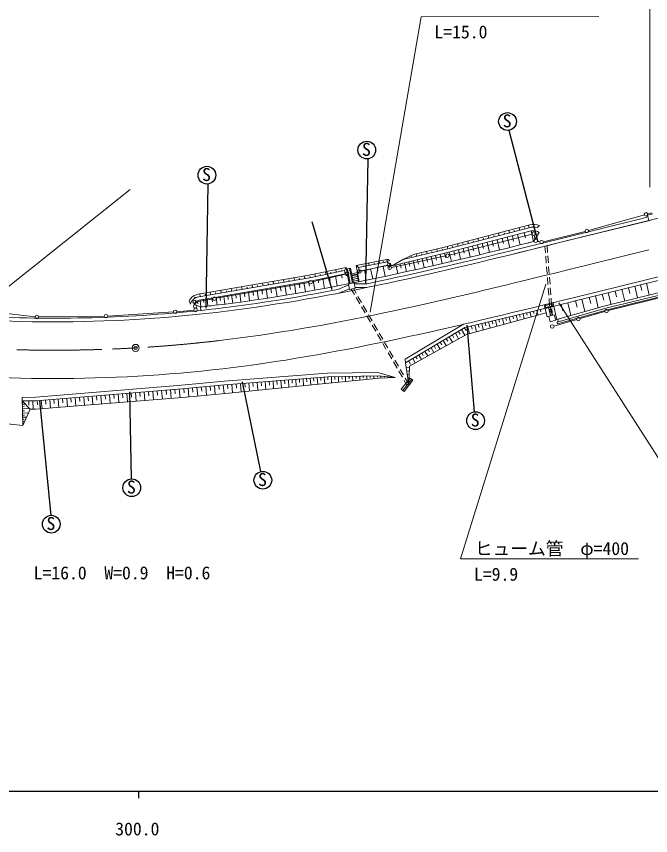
# Model space of a CAD drawing. Units: millimetres, scale not verified. Extents: x 40000 to 680000, y 20000 to 380000.
# Drawn here: x 350776 to 440295, y 198715 to 314302 of the extents above; entities that cross this region are included whole.
import ezdxf
from ezdxf.enums import TextEntityAlignment as Align

# ---------------------------------------------------------------- set-up
doc = ezdxf.new("R2010")
doc.units = ezdxf.units.MM
doc.header["$LTSCALE"] = 1000
doc.header["$PDMODE"] = 32
doc.header["$PDSIZE"] = 500
doc.linetypes.add('CHAIN', pattern=[18.5, 12, -1.5, 3.5, -1.5])
for name, color, linetype, lineweight in [('M-BGD', 7, 'Continuous', 13), ('M-BMK', 2, 'CHAIN', 13), ('M-BMK-ROW', 30, 'Continuous', 13), ('M-BMK-SRVR', 3, 'Continuous', 13), ('M-STR-HTXT', 7, 'Continuous', 13), ('M-STR-STRC', 7, 'Continuous', 13), ('M-TTL-BAND', 7, 'Continuous', 25)]:
    doc.layers.add(name, color=color, linetype=linetype, lineweight=lineweight)
doc.styles.add('ＭＳ ゴシック', font='')
doc.styles.get('ＭＳ ゴシック').set_extended_font_data('MS Gothic')

msp = doc.modelspace()

# ---------------------------------------------------------------- linework, layer by layer
at = {"layer": 'M-BGD'}
for p, q in [((427443, 282377), (513975, 303715)), ((429358, 274609), (530455, 299539)), ((429478, 274124), (530575, 299054)), ((427318, 282882), (438929, 285745)), ((427443, 282377), (440174, 285516)), ((439896, 286019), (438929, 285745)), ((440020, 285514), (439066, 285243)), ((439837, 286257), (440614, 286449)), ((440029, 285480), (439837, 286257)), ((440805, 285672), (440029, 285480)), ((423257, 284874), (411224, 281761)), ((423145, 284473), (411312, 281412)), ((421739, 284481), (421829, 284133)), ((422555, 284320), (422510, 284495)), ((423055, 284819), (423145, 284471)), ((423769, 284565), (423774, 284771)), ((424594, 284774), (424296, 284492)), ((411433, 280927), (423451, 284036)), ((417382, 283354), (417473, 283006)), ((418199, 283193), (418154, 283368)), ((418835, 283730), (418925, 283381)), ((419651, 283569), (419606, 283743)), ((420287, 284105), (420377, 283757)), ((420785, 283346), (420963, 282610)), ((421103, 283945), (421058, 284119)), ((421870, 282056), (421512, 283534)), ((422444, 283775), (422622, 283039)), ((423451, 284036), (423754, 282518)), ((424575, 283830), (423754, 282518)), ((424046, 284038), (423947, 283522)), ((413026, 282227), (413116, 281879)), ((413842, 282066), (413797, 282241)), ((414478, 282603), (414568, 282254)), ((415294, 282442), (415249, 282616)), ((416172, 280681), (415842, 282067)), ((415930, 282978), (416020, 282630)), ((416532, 282246), (416699, 281546)), ((416746, 282818), (416701, 282992)), ((417559, 281011), (417222, 282424)), ((417926, 282606), (418096, 281893)), ((418972, 281349), (418624, 282787)), ((419341, 282972), (419516, 282248)), ((420410, 281699), (420057, 283158)), ((421495, 281964), (423754, 282518)), ((422920, 282313), (423754, 282518)), ((423040, 281827), (427318, 282882)), ((423164, 281322), (427443, 282377)), ((411433, 280927), (403815, 279122)), ((405328, 279989), (411312, 281412)), ((406810, 280715), (411224, 281761)), ((408656, 281152), (408740, 280800)), ((409469, 280974), (409428, 281150)), ((410116, 281498), (410199, 281147)), ((410929, 281321), (410887, 281496)), ((411225, 280877), (411373, 280225)), ((411574, 281851), (411664, 281503)), ((412167, 279726), (411855, 281036)), ((412390, 281691), (412345, 281865)), ((412507, 281204), (412664, 280543)), ((413477, 280038), (413159, 281373)), ((413823, 281545), (413984, 280871)), ((414812, 280356), (414488, 281717)), ((415165, 281892), (415328, 281205)), ((415803, 280585), (417225, 280926)), ((417225, 280926), (418648, 281270)), ((418648, 281270), (420071, 281616)), ((418766, 280784), (420190, 281130)), ((420071, 281616), (421495, 281964)), ((420190, 281130), (423040, 281827)), ((420313, 280625), (423164, 281322)), ((425378, 281868), (425449, 280957)), ((425673, 281940), (425746, 281002)), ((403055, 280005), (398723, 279147)), ((402037, 279437), (401976, 279792)), ((402625, 279553), (402593, 279739)), ((403125, 279652), (403055, 280005)), ((403125, 279652), (403221, 279834)), ((405328, 279989), (403815, 279122)), ((405328, 279989), (406810, 280715)), ((406545, 280271), (406504, 280447)), ((407062, 278566), (406777, 279824)), ((407192, 280796), (407275, 280445)), ((407405, 279972), (407548, 279340)), ((408005, 280618), (407963, 280794)), ((408320, 278851), (408032, 280121)), ((408666, 280271), (408810, 279633)), ((409590, 279139), (409299, 280421)), ((409939, 280573), (410085, 279928)), ((410873, 279429), (410579, 280724)), ((411540, 279578), (412961, 279910)), ((412961, 279910), (414382, 280246)), ((413075, 279424), (414497, 279760)), ((414382, 280246), (415803, 280585)), ((414497, 279760), (415920, 280099)), ((415920, 280099), (417343, 280440)), ((416041, 279593), (417464, 279935)), ((417343, 280440), (418766, 280784)), ((417464, 279935), (418888, 280279)), ((418888, 280279), (420313, 280625)), ((425487, 280458), (425565, 279461)), ((425785, 280504), (425862, 279507)), ((397301, 278861), (392067, 277771)), ((397078, 278446), (397301, 278861)), ((397301, 278861), (397754, 276586)), ((397344, 278645), (397932, 278763)), ((397491, 278675), (397901, 276615)), ((397785, 278733), (398195, 276674)), ((397932, 278763), (398342, 276704)), ((398723, 279147), (399175, 276872)), ((399093, 278853), (398723, 279147)), ((403125, 279652), (399087, 278852)), ((399087, 278852), (399185, 278362)), ((403609, 279239), (399185, 278362)), ((399829, 278999), (399802, 279157)), ((400565, 279145), (400504, 279500)), ((401068, 277281), (400769, 278676)), ((401301, 279291), (401271, 279463)), ((401681, 278856), (401783, 278378)), ((402842, 277633), (402542, 279027)), ((403125, 279652), (403609, 279239)), ((403349, 279187), (403434, 278790)), ((403609, 279239), (403815, 279122)), ((404595, 278022), (404333, 279244)), ((404941, 279388), (405073, 278771)), ((405817, 278285), (405549, 279533)), ((405859, 278287), (407279, 278604)), ((406156, 279676), (406298, 279051)), ((407279, 278604), (408699, 278924)), ((408699, 278924), (410119, 279249)), ((408810, 278437), (410231, 278762)), ((410119, 279249), (411540, 279578)), ((410231, 278762), (411653, 279091)), ((410348, 278255), (411771, 278584)), ((411653, 279091), (413075, 279424)), ((411771, 278584), (413194, 278917)), ((413194, 278917), (414617, 279254)), ((414617, 279254), (416041, 279593)), ((425604, 278963), (425681, 277966)), ((425901, 279008), (425978, 278011)), ((376446, 275103), (392108, 277779)), ((376506, 274748), (392168, 277424)), ((389963, 277412), (390024, 277058)), ((391442, 277665), (391502, 277310)), ((397078, 278446), (392140, 277419)), ((392242, 277437), (392211, 277614)), ((397175, 277956), (392242, 276929)), ((392915, 277948), (392976, 277593)), ((393710, 277746), (393676, 277950)), ((394385, 278254), (394445, 277899)), ((394966, 277496), (395046, 277023)), ((395180, 278052), (395154, 278202)), ((396069, 276265), (395831, 277676)), ((395915, 278204), (395854, 278560)), ((396619, 278535), (396649, 278357)), ((396662, 277849), (396742, 277376)), ((397078, 278446), (397175, 277956)), ((397175, 277956), (397528, 277722)), ((398084, 277998), (398917, 278167)), ((398123, 277802), (398956, 277971)), ((398147, 277684), (398879, 277833)), ((398196, 277439), (398929, 277588)), ((399077, 276853), (398858, 277951)), ((399185, 278362), (398956, 277971)), ((399898, 278503), (400001, 278025)), ((401599, 277369), (403019, 277670)), ((403019, 277670), (404439, 277976)), ((403123, 277181), (404545, 277488)), ((404439, 277976), (405859, 278287)), ((404545, 277488), (405967, 277799)), ((405967, 277799), (407388, 278116)), ((406079, 277291), (407502, 277608)), ((407388, 278116), (408810, 278437)), ((407502, 277608), (408925, 277930)), ((408925, 277930), (410348, 278255)), ((425720, 277467), (425797, 276470)), ((426017, 277513), (426095, 276516)), ((376590, 274255), (392252, 276931)), ((384049, 276402), (384109, 276047)), ((384849, 276173), (384818, 276351)), ((385527, 276654), (385588, 276300)), ((386327, 276426), (386297, 276603)), ((387006, 276907), (387067, 276553)), ((387806, 276679), (387776, 276856)), ((388484, 277160), (388545, 276805)), ((388903, 274974), (388676, 276320)), ((389284, 276931), (389254, 277109)), ((389348, 276435), (389460, 275766)), ((390239, 275198), (390012, 276548)), ((390684, 276663), (390797, 275993)), ((390763, 277184), (390733, 277361)), ((391577, 275429), (391350, 276777)), ((392024, 276892), (392137, 276221)), ((392915, 275668), (392687, 277022)), ((393355, 277161), (393433, 276700)), ((394250, 275913), (394017, 277299)), ((395917, 276227), (397337, 276503)), ((397688, 276404), (396150, 275762)), ((397337, 276503), (398758, 276786)), ((397655, 276566), (398440, 276722)), ((397655, 276566), (397811, 275782)), ((398150, 276665), (400600, 277162)), ((398244, 277194), (398978, 277343)), ((398293, 276949), (399028, 277098)), ((398440, 276722), (398596, 275938)), ((398472, 276560), (400127, 276554)), ((400127, 276554), (400279, 276585)), ((400178, 277074), (401599, 277369)), ((400279, 276585), (401701, 276880)), ((400384, 276075), (401808, 276371)), ((401701, 276880), (403123, 277181)), ((401808, 276371), (403232, 276673)), ((403232, 276673), (404655, 276979)), ((404655, 276979), (406079, 277291)), ((433892, 273454), (445551, 276326)), ((438873, 276441), (439077, 275611)), ((439702, 276645), (440111, 274986)), ((376713, 274783), (376652, 275138)), ((378135, 275391), (378195, 275036)), ((378934, 275163), (378904, 275340)), ((379613, 275643), (379674, 275289)), ((380413, 275415), (380383, 275592)), ((381092, 275896), (381152, 275542)), ((381737, 275135), (381815, 274541)), ((381892, 275668), (381861, 275845)), ((382474, 274007), (382312, 275236)), ((382570, 276149), (382631, 275794)), ((382918, 275337), (383000, 274720)), ((383370, 275921), (383340, 276098)), ((383683, 274175), (383516, 275441)), ((384145, 275546), (384230, 274906)), ((384937, 274355), (384766, 275655)), ((385418, 275764), (385506, 275104)), ((386237, 274551), (386015, 275868)), ((386684, 275980), (386796, 275314)), ((387569, 274758), (387344, 276095)), ((388014, 276207), (388127, 275540)), ((388809, 274959), (390231, 275197)), ((390231, 275197), (391653, 275443)), ((391653, 275443), (393075, 275697)), ((391740, 274950), (393164, 275205)), ((393075, 275697), (394496, 275958)), ((393164, 275205), (394588, 275467)), ((394496, 275958), (395917, 276227)), ((394588, 275467), (396150, 275762)), ((394683, 274956), (396109, 275225)), ((396109, 275225), (396304, 275263)), ((397791, 275884), (396304, 275263)), ((397811, 275782), (398596, 275938)), ((398492, 275062), (398048, 275829)), ((398741, 275231), (398359, 275891)), ((398576, 276040), (400178, 276034)), ((400178, 276034), (400384, 276075)), ((425836, 275972), (425913, 274975)), ((426133, 276017), (426211, 275020)), ((433475, 275110), (433681, 274277)), ((433976, 273114), (445635, 275986)), ((434036, 272872), (445695, 275744)), ((434311, 275316), (434720, 273658)), ((435286, 275556), (435490, 274727)), ((436248, 275793), (436656, 274135)), ((437152, 276016), (437357, 275187)), ((438043, 276236), (438452, 274578)), ((375341, 273677), (375158, 274184)), ((376019, 274571), (375897, 274703)), ((376429, 273798), (376222, 274109)), ((376801, 273318), (376703, 274275)), ((377183, 274357), (377227, 273936)), ((377456, 274910), (377426, 275087)), ((377795, 273426), (377691, 274446)), ((378386, 274562), (378440, 274035)), ((379102, 273577), (378959, 274663)), ((379501, 274753), (379574, 274202)), ((380186, 273709), (380035, 274847)), ((380598, 274940), (380674, 274368)), ((381309, 273852), (381153, 275037)), ((381695, 273902), (383118, 274094)), ((383118, 274094), (384542, 274297)), ((384542, 274297), (385964, 274508)), ((384613, 273802), (386040, 274014)), ((385964, 274508), (387387, 274729)), ((386040, 274014), (387465, 274235)), ((387387, 274729), (388809, 274959)), ((387465, 274235), (388890, 274465)), ((387547, 273722), (388975, 273952)), ((388890, 274465), (390315, 274704)), ((388975, 273952), (390403, 274191)), ((390315, 274704), (391740, 274950)), ((390403, 274191), (391830, 274438)), ((391830, 274438), (393257, 274693)), ((393257, 274693), (394683, 274956)), ((399243, 273764), (398742, 274629)), ((399492, 273933), (398991, 274799)), ((424206, 272820), (429745, 274190)), ((425952, 274476), (426029, 273479)), ((426249, 274522), (426327, 273525)), ((429693, 274177), (429910, 273296)), ((430588, 274398), (431015, 272667)), ((431628, 274654), (431838, 273804)), ((432494, 274868), (432906, 273196)), ((375859, 273656), (376752, 273313)), ((376752, 273313), (376804, 272815)), ((378836, 273546), (380271, 273719)), ((378896, 273049), (380333, 273223)), ((380271, 273719), (381695, 273902)), ((380333, 273223), (381760, 273406)), ((380397, 272707), (381828, 272891)), ((381760, 273406), (383187, 273599)), ((381828, 272891), (383258, 273084)), ((383187, 273599), (384613, 273802)), ((383258, 273084), (384688, 273287)), ((384688, 273287), (386118, 273500)), ((386118, 273500), (387547, 273722)), ((399994, 272465), (399493, 273331)), ((400243, 272634), (399742, 273500)), ((424206, 272820), (414061, 270390)), ((424206, 272820), (425546, 273152)), ((424232, 272827), (424393, 272178)), ((424718, 272947), (424797, 272628)), ((425257, 273599), (426519, 273910)), ((425389, 273065), (425257, 273599)), ((426651, 273376), (425389, 273065)), ((425705, 271907), (425418, 273072)), ((425439, 273489), (426409, 273729)), ((425498, 273246), (425439, 273489)), ((426469, 273486), (425498, 273246)), ((426186, 272045), (425867, 273337)), ((426068, 272981), (426142, 272032)), ((426417, 272111), (426100, 273395)), ((426366, 273026), (426436, 272117)), ((426409, 273729), (426469, 273486)), ((426519, 273910), (426651, 273376)), ((427076, 271526), (426622, 273369)), ((426885, 271472), (433892, 273454)), ((427092, 271167), (433976, 273114)), ((427160, 270927), (434036, 272872)), ((427681, 273680), (427907, 272769)), ((428608, 273909), (429051, 272118)), ((378959, 272533), (380397, 272707)), ((400745, 271167), (400244, 272032)), ((400994, 271336), (400493, 272202)), ((414299, 269438), (425560, 272494)), ((419370, 271662), (419560, 270866)), ((419856, 271778), (419950, 271388)), ((420342, 271895), (420526, 271128)), ((420829, 272011), (420919, 271635)), ((421315, 272128), (421492, 271390)), ((421801, 272244), (421888, 271883)), ((422287, 272361), (422457, 271652)), ((422774, 272477), (422857, 272130)), ((423260, 272594), (423423, 271914)), ((423746, 272710), (423826, 272378)), ((425705, 271907), (426681, 272187)), ((426132, 271197), (425912, 271966)), ((426681, 272187), (426901, 271418)), ((401496, 269868), (400995, 270734)), ((401745, 270038), (401244, 270903)), ((413875, 270861), (405639, 265940)), ((414508, 270497), (414733, 269556)), ((414994, 270613), (415105, 270150)), ((415480, 270730), (415698, 269818)), ((415966, 270846), (416074, 270398)), ((416452, 270963), (416664, 270080)), ((416939, 271079), (417043, 270645)), ((417425, 271196), (417629, 270342)), ((417911, 271312), (418012, 270893)), ((418397, 271429), (418595, 270604)), ((418884, 271545), (418981, 271140)), ((426901, 271418), (426132, 271197)), ((427092, 271167), (427160, 270927)), ((427198, 271197), (427252, 271576)), ((402247, 268570), (401746, 269435)), ((402496, 268739), (401995, 269605)), ((414061, 270390), (405717, 265404)), ((406266, 264963), (414299, 269438)), ((412309, 269343), (412536, 268963)), ((412738, 269599), (413200, 268826)), ((413168, 269856), (413402, 269463)), ((413597, 270112), (414074, 269313)), ((414026, 270369), (414269, 269961)), ((403198, 267524), (402746, 268306)), ((410592, 268317), (410804, 267963)), ((411021, 268573), (411452, 267852)), ((411451, 268830), (411670, 268463)), ((411880, 269086), (412326, 268339)), ((402943, 267367), (402497, 268137)), ((403949, 266226), (403449, 267091)), ((408446, 267035), (408830, 266392)), ((408875, 267291), (409071, 266963)), ((409305, 267547), (409704, 266878)), ((409734, 267804), (409938, 267463)), ((410163, 268060), (410578, 267365)), ((403749, 265973), (403248, 266838)), ((405639, 265940), (405717, 265404)), ((406729, 266009), (407082, 265418)), ((407159, 266265), (407339, 265963)), ((407588, 266522), (407956, 265905)), ((408017, 266778), (408205, 266463)), ((404500, 264674), (403999, 265540)), ((404700, 264927), (404200, 265793)), ((405717, 265404), (406180, 262256)), ((405816, 264729), (406242, 264792)), ((406145, 265660), (406408, 265220)), ((406266, 264963), (406180, 262256)), ((394624, 263954), (380104, 262834)), ((401804, 264079), (394624, 263954)), ((394714, 263462), (401899, 263588)), ((399230, 263541), (399240, 262967)), ((399730, 263550), (399734, 263283)), ((400230, 263559), (400238, 263065)), ((400729, 263568), (400733, 263341)), ((401229, 263576), (401237, 263164)), ((401729, 263585), (401732, 263405)), ((404242, 263369), (401804, 264079)), ((404242, 263369), (401899, 263588)), ((402228, 263557), (402199, 263249)), ((405251, 263376), (404750, 264242)), ((405403, 263712), (404951, 264495)), ((405889, 264235), (406245, 264287)), ((405962, 263740), (406095, 263760)), ((380104, 262834), (374087, 262268)), ((380162, 262338), (394714, 263462)), ((394883, 262538), (380306, 261113)), ((381200, 262418), (381294, 261210)), ((381804, 262465), (381851, 261867)), ((382409, 262511), (382500, 261328)), ((383000, 262557), (383046, 261971)), ((383592, 262603), (383682, 261443)), ((384172, 262648), (384217, 262074)), ((384752, 262692), (384840, 261556)), ((385320, 262736), (385364, 262174)), ((385888, 262780), (385974, 261667)), ((386445, 262823), (386488, 262272)), ((387002, 262866), (387086, 261776)), ((387547, 262908), (387589, 262369)), ((388092, 262951), (388175, 261882)), ((388626, 262992), (388667, 262463)), ((389161, 263033), (389242, 261986)), ((389684, 263074), (389724, 262556)), ((390207, 263114), (390287, 262089)), ((390720, 263154), (390759, 262646)), ((391233, 263193), (391311, 262189)), ((391735, 263232), (391774, 262735)), ((392238, 263271), (392314, 262287)), ((392736, 263310), (392774, 262822)), ((393235, 263348), (393309, 262384)), ((393733, 263387), (393770, 262910)), ((394232, 263425), (394305, 262481)), ((394730, 263463), (394738, 263001)), ((401967, 263236), (394883, 262538)), ((395230, 263471), (395246, 262573)), ((395730, 263480), (395738, 263051)), ((396230, 263489), (396244, 262672)), ((396730, 263498), (396737, 263109)), ((397230, 263506), (397243, 262770)), ((397730, 263515), (397736, 263167)), ((398230, 263524), (398241, 262869)), ((398730, 263533), (398735, 263225)), ((404242, 263369), (401967, 263236)), ((402726, 263511), (402715, 263395)), ((403223, 263464), (403209, 263308)), ((403721, 263417), (403718, 263378)), ((404219, 263371), (404219, 263367)), ((406341, 263279), (405104, 261712)), ((406576, 263093), (405337, 261523)), ((406733, 262969), (405494, 261399)), ((405906, 262244), (405501, 262943)), ((406106, 262497), (405653, 263280)), ((406034, 263245), (406212, 263271)), ((406733, 262969), (406341, 263279)), ((353521, 260076), (374131, 261770)), ((374087, 262268), (353527, 260576)), ((367581, 261232), (367682, 260002)), ((368196, 261282), (368247, 260666)), ((368811, 261333), (368912, 260099)), ((369428, 261383), (369479, 260766)), ((370045, 261434), (370146, 260197)), ((370663, 261485), (370714, 260865)), ((371282, 261536), (371384, 260295)), ((371902, 261587), (371953, 260965)), ((372523, 261638), (372625, 260393)), ((373145, 261689), (373197, 261066)), ((373768, 261740), (373870, 260492)), ((374131, 261770), (380162, 262338)), ((374392, 261795), (374450, 261172)), ((375015, 261853), (375133, 260608)), ((375638, 261912), (375697, 261290)), ((376261, 261971), (376378, 260730)), ((376881, 262029), (376940, 261410)), ((377502, 262087), (377618, 260851)), ((378120, 262146), (378178, 261528)), ((378738, 262204), (378854, 260971)), ((379355, 262262), (379412, 261647)), ((379971, 262320), (380086, 261092)), ((380585, 262370), (380632, 261761)), ((405494, 261399), (405104, 261712)), ((353527, 260576), (351581, 260537)), ((351683, 256564), (351581, 260537)), ((351593, 260038), (353521, 260076)), ((374240, 260521), (353506, 258880)), ((353704, 260091), (353753, 259497)), ((354297, 260139), (354395, 258950)), ((354892, 260188), (354941, 259593)), ((355487, 260237), (355585, 259044)), ((356083, 260286), (356132, 259689)), ((356680, 260335), (356778, 259139)), ((356935, 260869), (356945, 260880)), ((357278, 260384), (357327, 259785)), ((357876, 260434), (357975, 259233)), ((358476, 260483), (358526, 259882)), ((359076, 260532), (359175, 259328)), ((359678, 260582), (359728, 259979)), ((360280, 260631), (360380, 259424)), ((360884, 260681), (360934, 260076)), ((361488, 260731), (361588, 259519)), ((362094, 260780), (362143, 260174)), ((362699, 260830), (362799, 259615)), ((363307, 260880), (363357, 260272)), ((363914, 260930), (364014, 259711)), ((364523, 260980), (364574, 260370)), ((365133, 261030), (365233, 259808)), ((365744, 261081), (365794, 260468)), ((366355, 261131), (366456, 259905)), ((366968, 261181), (367019, 260567)), ((380306, 261113), (374240, 260521)), ((352737, 258875), (351593, 260038)), ((351685, 259831), (351599, 259828)), ((352050, 259583), (351605, 259571)), ((351938, 259286), (351613, 259277)), ((352599, 258963), (351622, 258937)), ((352523, 260056), (352534, 259465)), ((353110, 260067), (353133, 258877)), ((351945, 258670), (351629, 258662)), ((352513, 258363), (351637, 258341)), ((351933, 258045), (351645, 258038)), ((352723, 258889), (351683, 256564)), ((353506, 258880), (352737, 258875)), ((345341, 257268), (351683, 256564)), ((352198, 257749), (351653, 257735)), ((351883, 257456), (351660, 257450)), ((351920, 257108), (351669, 257101))]:
    msp.add_line(p, q, dxfattribs=at)
at = {"layer": 'M-BGD', "lineweight": 25}
for p, q in [((420273, 298232), (424398, 282471)), ((400375, 294205), (400065, 276675)), ((377805, 290656), (377495, 273126)), ((392475, 285355), (395321, 275764)), ((414360, 270741), (415399, 258497)), ((382634, 262721), (385244, 250071)), ((366732, 261329), (366989, 249050)), ((354054, 260119), (355618, 243903))]:
    msp.add_line(p, q, dxfattribs=at)
at = {"layer": 'M-BGD'}
for points in [[(378959, 272533), (380397, 272707), (381828, 272891), (383258, 273084), (384688, 273287), (386118, 273500), (387547, 273722), (388975, 273952), (390403, 274191), (391830, 274438), (393257, 274693), (394683, 274956), (396109, 275225), (397534, 275502), (398959, 275786), (400384, 276075), (401808, 276371), (403232, 276673), (404655, 276979), (406079, 277291), (407502, 277608), (408925, 277930), (410348, 278255), (411771, 278584), (413194, 278917), (414617, 279254), (416041, 279593), (417464, 279935), (418888, 280279), (420313, 280625), (421737, 280973), (423163, 281323), (424589, 281673), (426015, 282025), (427443, 282377)], [(413880, 270862), (415025, 271130), (416464, 271470), (417902, 271812), (419338, 272157), (420773, 272504), (422207, 272853), (423639, 273203), (425070, 273553), (426501, 273905), (427930, 274257), (429358, 274609)], [(379905, 264589), (381387, 264768), (382873, 264959), (384358, 265160), (385840, 265370), (387319, 265591), (388797, 265820), (390272, 266058), (391745, 266304), (393216, 266559), (394685, 266822), (396151, 267091), (397615, 267369), (399077, 267652), (400537, 267943), (401994, 268239), (403450, 268541), (404903, 268849), (406355, 269162), (407804, 269480), (409252, 269802), (410698, 270128), (412142, 270459), (413584, 270793), (413880, 270862)]]:
    msp.add_lwpolyline(points, dxfattribs=at)
at = {"layer": 'M-BGD', "lineweight": 25}
for centre in [(420097, 299469), (400236, 295447), (377666, 291899), (415584, 257261), (385562, 248862), (367061, 247802), (355704, 242656)]:
    msp.add_circle(centre, 1250, dxfattribs=at)
at = {"layer": 'M-BGD'}
for centre, radius, start, end in [((423754, 282518), 2048, 74.63957, 107.30538), ((423754, 282518), 2408, 69.58427, 101.9093), ((423754, 282518), 1548, 57.94841, 101.30086), ((403125, 279652), 360, 29.86875, 101.21207), ((376752, 273313), 1817, 99.69532, 151.32298), ((376752, 273313), 1457, 99.69532, 165.52541), ((376752, 273313), 957, 99.69532, 158.95298), ((356131, 467199), 195480, 267.05534, 276.68832), ((356131, 467199), 194980, 276.07076, 276.68832), ((356131, 467199), 196000, 263.18342, 276.68832), ((356131, 467199), 204000, 263.17925, 276.69249)]:
    msp.add_arc(centre, radius, start, end, dxfattribs=at)
at = {"layer": 'M-BMK'}
msp.add_line((428400, 278493), (529497, 303423), dxfattribs=at)
msp.add_lwpolyline([(379432, 268561), (380892, 268738), (382351, 268925), (383808, 269122), (385264, 269329), (386719, 269545), (388172, 269771), (389624, 270005), (391074, 270248), (392523, 270499), (393971, 270757), (395417, 271024), (396862, 271297), (398306, 271577), (399748, 271864), (401189, 272157), (402629, 272456), (404068, 272761), (405505, 273071), (406942, 273386), (408377, 273705), (409811, 274029), (411245, 274357), (412678, 274689), (414110, 275024), (415541, 275362), (416971, 275703), (418401, 276046), (419831, 276392), (421260, 276739), (422688, 277088), (424117, 277438), (425545, 277789), (426973, 278141), (428400, 278493)], dxfattribs=at)
msp.add_arc((356131, 467199), 200000, 263.1813, 276.69044, dxfattribs=at)
at = {"layer": 'M-BMK-ROW'}
for p, q in [((431528, 284084), (439413, 286310)), ((439896, 286438), (440478, 286581)), ((423576, 283582), (411864, 280609)), ((424014, 282874), (423880, 283402)), ((425169, 282508), (431045, 283956)), ((424320, 282579), (424682, 282501)), ((411377, 280496), (403716, 278884)), ((403138, 279194), (399438, 278360)), ((392542, 276853), (397230, 277913)), ((378983, 274524), (392051, 276755)), ((434314, 272784), (445480, 275538)), ((376187, 274045), (378490, 274439)), ((373429, 272639), (375807, 272865)), ((375978, 273645), (375966, 273754)), ((349448, 272366), (353420, 271914)), ((353919, 271889), (363183, 272003)), ((363683, 272022), (372930, 272600)), ((430342, 271660), (433831, 272656)), ((426650, 270612), (429861, 271523))]:
    msp.add_line(p, q, dxfattribs=at)
for centre in [(439653, 286378), (423818, 283644), (431287, 284016), (424076, 282631), (424926, 282448), (411622, 280547), (403382, 279249), (403471, 278833), (397471, 277968), (399194, 278305), (392298, 276798), (375941, 274003), (378737, 274481), (373180, 272616), (376003, 273396), (376056, 272889), (434072, 272725), (353669, 271885), (363433, 272007), (430102, 271591), (426409, 270543)]:
    msp.add_circle(centre, 250, dxfattribs=at)
at = {"layer": 'M-BMK-SRVR'}
msp.add_circle((367617, 267529), 500, dxfattribs=at)
msp.add_point((367617, 267529), dxfattribs=at)
at = {"layer": 'M-STR-HTXT'}
for p, q in [((440199, 290226), (440199, 323928)), ((407891, 314259), (400696, 272546)), ((407891, 314259), (433008, 314279)), ((425504, 276500), (413480, 237744)), ((413480, 237744), (438597, 237764))]:
    msp.add_line(p, q, dxfattribs=at)
at = {"layer": 'M-STR-STRC'}
for p, q in [((366850, 289884), (344397, 271986)), ((444966, 246360), (427356, 273871))]:
    msp.add_line(p, q, dxfattribs=at)
at = {"layer": 'M-TTL-BAND'}
for p, q in [((40000, 205000), (579000, 205000)), ((368000, 205000), (368000, 204000))]:
    msp.add_line(p, q, dxfattribs=at)

# ---------------------------------------------------------------- texts
at = {"layer": 'M-BGD', "style": 'ＭＳ ゴシック'}
for p in [(419419, 298096), (399557, 294074), (376987, 290525), (414906, 255888), (384883, 247489), (366382, 246428), (355026, 241282)]:
    msp.add_text('S', height=1833, dxfattribs=at).set_placement(p, align=Align.BOTTOM_LEFT)
at = {"layer": 'M-STR-HTXT', "style": 'ＭＳ ゴシック'}
msp.add_text('L=16.0  W=0.9  H=0.6', height=1833, dxfattribs=at).set_placement((353215, 234326), align=Align.BOTTOM_LEFT)
at = {"layer": 'M-STR-STRC', "style": 'ＭＳ ゴシック'}
for s, p in [('L=15.0', (409779, 310644)), ('ヒューム管', (415494, 237746)), ('φ=400', (430363, 237758)), ('L=9.9', (415368, 234129))]:
    msp.add_text(s, height=1833, dxfattribs=at).set_placement(p, align=Align.BOTTOM_LEFT)
at = {"layer": 'M-TTL-BAND', "style": 'ＭＳ ゴシック'}
msp.add_text('300.0', height=1833, dxfattribs=at).set_placement((367844, 198195), align=Align.BOTTOM_CENTER)

doc.saveas('drawing.dxf')
